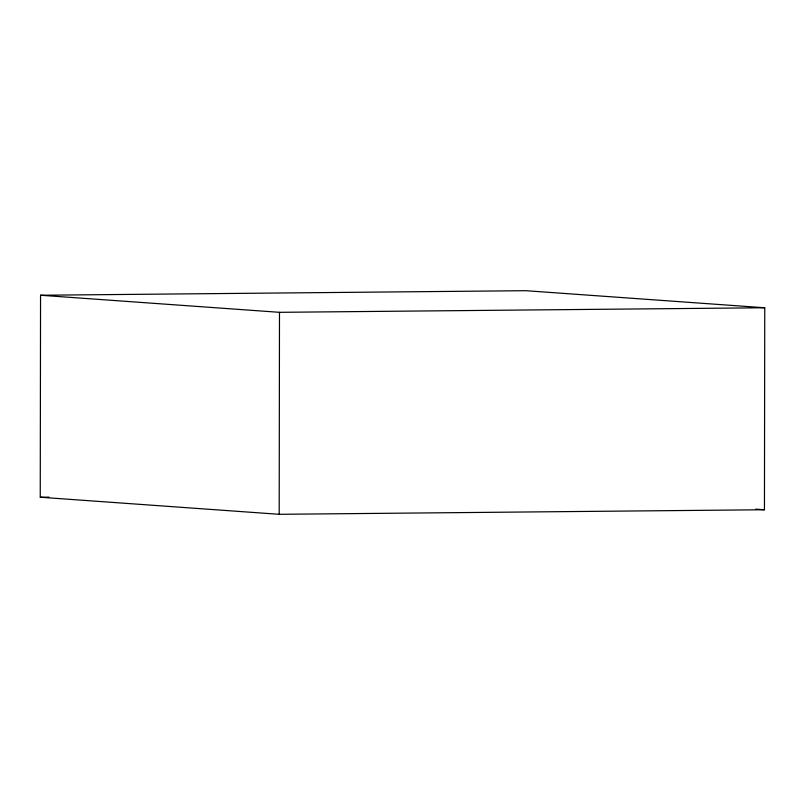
<?xml version="1.0" encoding="UTF-8"?>
<svg xmlns="http://www.w3.org/2000/svg" width="805" height="805" viewBox="0 0 805 805"><rect width="100%" height="100%" fill="white"/><g stroke="black" fill="none" stroke-linecap="round" stroke-linejoin="round"><path stroke-width="1.21" d="M40.25 497.238L40.552 295.244L525.806 290.696L764.75 307.762L764.448 509.756L279.194 514.304L40.25 497.238L49.055 497.148M279.194 514.304L279.486 312.32L40.552 295.244M279.486 312.32L764.75 307.762M755.694 509.132L764.448 509.756"/></g></svg>
